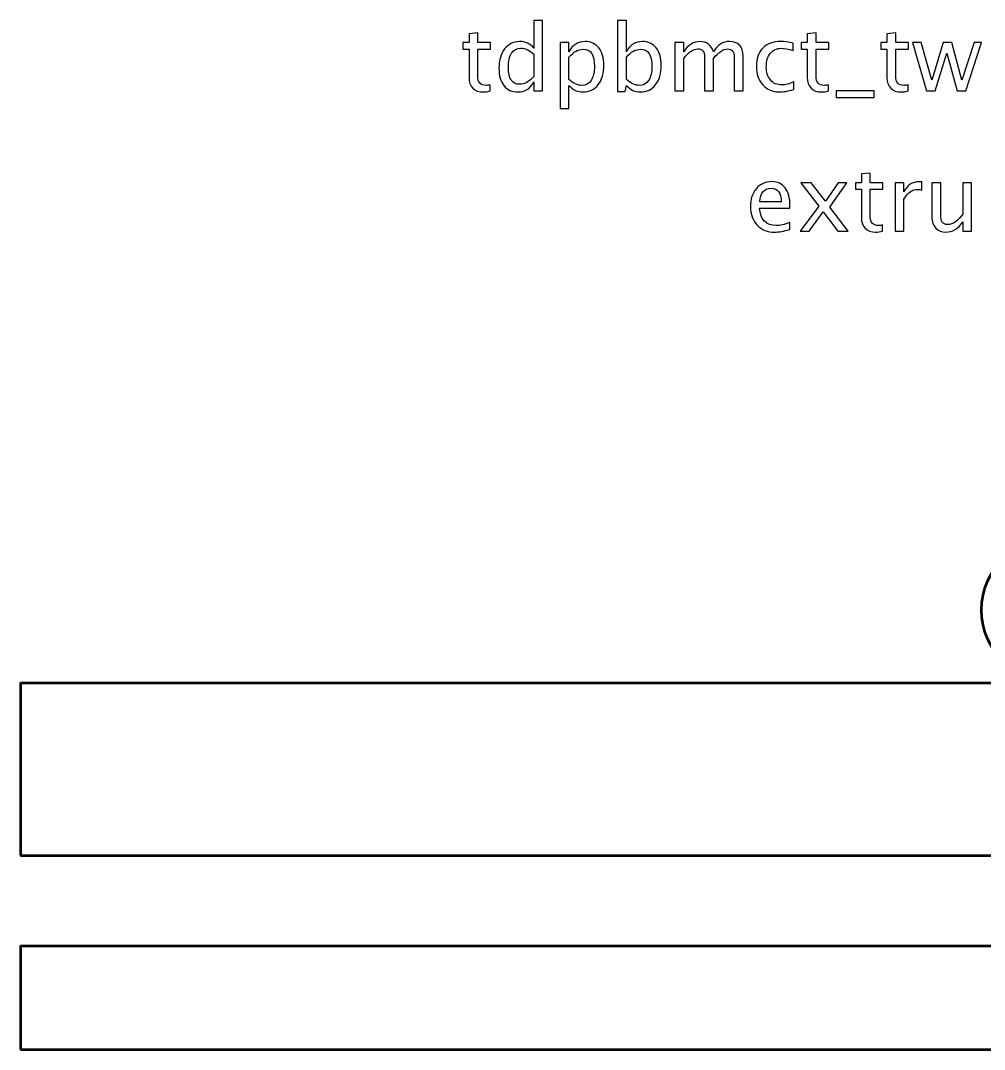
# Model space of a CAD drawing. Header units: centimetres. Extents: x -14.5 to 15.5, y -9.3 to 9.6.
# Drawn here: x -14.5 to -3.32, y -2.35 to 9.59 of the extents above; entities that cross this region are included whole.
import ezdxf

# ---------------------------------------------------------------- set-up
doc = ezdxf.new("R2010")
doc.units = ezdxf.units.CM
doc.header["$MEASUREMENT"] = 0
doc.layers.add('Layer 1', color=7, linetype='Continuous')

msp = doc.modelspace()

# ---------------------------------------------------------------- linework, layer by layer
at = {"layer": 'Layer 1', "color": 4, "lineweight": 53}
for points in [[(-14.50011, -0.09999), (15.49989, -0.09999), (15.49989, 1.90001), (-14.50011, 1.90001), (-14.50011, -0.09999)], [(-14.50011, -2.35), (15.49989, -2.35), (15.49989, -1.15), (-14.50011, -1.15), (-14.50011, -2.35)]]:
    msp.add_lwpolyline(points, close=True, dxfattribs=at)
msp.add_ellipse((-2.5, 2.75), major_axis=(0, 0.85), ratio=1, dxfattribs=at)
at = {"layer": 'Layer 1'}
for points, knots in [([(-8.54467, 8.77276), (-8.54467, 8.77276), (-8.54467, 8.87806), (-8.54467, 8.87806), (-8.54467, 8.87806), (-8.58612, 8.79939), (-8.64857, 8.76006), (-8.732, 8.76006), (-8.732, 8.76006), (-8.79974, 8.76006), (-8.85301, 8.78458), (-8.89181, 8.83379), (-8.89181, 8.83379), (-8.93062, 8.883), (-8.95002, 8.95021), (-8.95002, 9.0354), (-8.95002, 9.0354), (-8.95002, 9.12854), (-8.92797, 9.2035), (-8.88405, 9.2603), (-8.88405, 9.2603), (-8.83995, 9.31692), (-8.7821, 9.34532), (-8.71031, 9.34532), (-8.71031, 9.34532), (-8.64381, 9.34532), (-8.58841, 9.31992), (-8.54467, 9.26894), (-8.54467, 9.26894), (-8.54467, 9.26894), (-8.54467, 9.58873), (-8.54467, 9.58873), (-8.54467, 9.58873), (-8.54467, 9.58873), (-8.44307, 9.58873), (-8.44307, 9.58873), (-8.44307, 9.58873), (-8.44307, 9.58873), (-8.44307, 8.77276), (-8.44307, 8.77276), (-8.44307, 8.77276), (-8.44307, 8.77276), (-8.54467, 8.77276), (-8.54467, 8.77276)], [0, 0, 0, 0, 0.08333333, 0.08333333, 0.08333333, 0.08333333, 0.16666667, 0.16666667, 0.16666667, 0.16666667, 0.25, 0.25, 0.25, 0.25, 0.33333333, 0.33333333, 0.33333333, 0.33333333, 0.41666667, 0.41666667, 0.41666667, 0.41666667, 0.5, 0.5, 0.5, 0.5, 0.58333333, 0.58333333, 0.58333333, 0.58333333, 0.66666667, 0.66666667, 0.66666667, 0.66666667, 0.75, 0.75, 0.75, 0.75, 0.83333333, 0.83333333, 0.83333333, 0.83333333, 1, 1, 1, 1]), ([(-7.57348, 8.76641), (-7.57348, 8.76641), (-7.57348, 9.58873), (-7.57348, 9.58873), (-7.57348, 9.58873), (-7.57348, 9.58873), (-7.47188, 9.58873), (-7.47188, 9.58873), (-7.47188, 9.58873), (-7.47188, 9.58873), (-7.47188, 9.22767), (-7.47188, 9.22767), (-7.47188, 9.22767), (-7.43025, 9.30616), (-7.36764, 9.34532), (-7.28419, 9.34532), (-7.28419, 9.34532), (-7.21664, 9.34532), (-7.16354, 9.3208), (-7.12474, 9.27159), (-7.12474, 9.27159), (-7.08593, 9.22237), (-7.06653, 9.15517), (-7.06653, 9.06997), (-7.06653, 9.06997), (-7.06653, 8.97719), (-7.08858, 8.90223), (-7.1325, 8.84543), (-7.1325, 8.84543), (-7.17642, 8.78846), (-7.23428, 8.76006), (-7.3059, 8.76006), (-7.3059, 8.76006), (-7.3724, 8.76006), (-7.42778, 8.78546), (-7.47188, 8.83644), (-7.47188, 8.83644), (-7.47188, 8.83644), (-7.48423, 8.76641), (-7.48423, 8.76641), (-7.48423, 8.76641), (-7.48423, 8.76641), (-7.57348, 8.76641), (-7.57348, 8.76641)], [0, 0, 0, 0, 0.08333333, 0.08333333, 0.08333333, 0.08333333, 0.16666667, 0.16666667, 0.16666667, 0.16666667, 0.25, 0.25, 0.25, 0.25, 0.33333333, 0.33333333, 0.33333333, 0.33333333, 0.41666667, 0.41666667, 0.41666667, 0.41666667, 0.5, 0.5, 0.5, 0.5, 0.58333333, 0.58333333, 0.58333333, 0.58333333, 0.66666667, 0.66666667, 0.66666667, 0.66666667, 0.75, 0.75, 0.75, 0.75, 0.83333333, 0.83333333, 0.83333333, 0.83333333, 1, 1, 1, 1]), ([(-9.05057, 8.77294), (-9.08196, 8.76429), (-9.1093, 8.76006), (-9.13241, 8.76006), (-9.13241, 8.76006), (-9.18427, 8.76006), (-9.22466, 8.77488), (-9.25359, 8.80451), (-9.25359, 8.80451), (-9.28269, 8.83414), (-9.29716, 8.87524), (-9.29716, 8.92798), (-9.29716, 8.92798), (-9.29716, 8.92798), (-9.29716, 9.25748), (-9.29716, 9.25748), (-9.29716, 9.25748), (-9.29716, 9.25748), (-9.36736, 9.25748), (-9.36736, 9.25748), (-9.36736, 9.25748), (-9.36736, 9.25748), (-9.36736, 9.33367), (-9.36736, 9.33367), (-9.36736, 9.33367), (-9.36736, 9.33367), (-9.29716, 9.33367), (-9.29716, 9.33367), (-9.29716, 9.33367), (-9.29716, 9.33367), (-9.29716, 9.4351), (-9.29716, 9.4351), (-9.29716, 9.4351), (-9.29716, 9.4351), (-9.19556, 9.4448), (-9.19556, 9.4448), (-9.19556, 9.4448), (-9.19556, 9.4448), (-9.19556, 9.33367), (-9.19556, 9.33367), (-9.19556, 9.33367), (-9.19556, 9.33367), (-9.04845, 9.33367), (-9.04845, 9.33367), (-9.04845, 9.33367), (-9.04845, 9.33367), (-9.04845, 9.25748), (-9.04845, 9.25748), (-9.04845, 9.25748), (-9.04845, 9.25748), (-9.19556, 9.25748), (-9.19556, 9.25748), (-9.19556, 9.25748), (-9.19556, 9.25748), (-9.19556, 8.94633), (-9.19556, 8.94633), (-9.19556, 8.94633), (-9.19556, 8.87295), (-9.16363, 8.83626), (-9.09995, 8.83626), (-9.09995, 8.83626), (-9.08637, 8.83626), (-9.06997, 8.83855), (-9.05057, 8.84296), (-9.05057, 8.84296), (-9.05057, 8.84296), (-9.05057, 8.77294), (-9.05057, 8.77294)], [0, 0, 0, 0, 0.05555556, 0.05555556, 0.05555556, 0.05555556, 0.11111111, 0.11111111, 0.11111111, 0.11111111, 0.16666667, 0.16666667, 0.16666667, 0.16666667, 0.22222222, 0.22222222, 0.22222222, 0.22222222, 0.27777778, 0.27777778, 0.27777778, 0.27777778, 0.33333333, 0.33333333, 0.33333333, 0.33333333, 0.38888889, 0.38888889, 0.38888889, 0.38888889, 0.44444444, 0.44444444, 0.44444444, 0.44444444, 0.5, 0.5, 0.5, 0.5, 0.55555556, 0.55555556, 0.55555556, 0.55555556, 0.61111111, 0.61111111, 0.61111111, 0.61111111, 0.66666667, 0.66666667, 0.66666667, 0.66666667, 0.72222222, 0.72222222, 0.72222222, 0.72222222, 0.77777778, 0.77777778, 0.77777778, 0.77777778, 0.83333333, 0.83333333, 0.83333333, 0.83333333, 0.88888889, 0.88888889, 0.88888889, 0.88888889, 1, 1, 1, 1]), ([(-5.12643, 8.77294), (-5.15782, 8.76429), (-5.18516, 8.76006), (-5.20827, 8.76006), (-5.20827, 8.76006), (-5.26013, 8.76006), (-5.30052, 8.77488), (-5.32945, 8.80451), (-5.32945, 8.80451), (-5.35855, 8.83414), (-5.37302, 8.87524), (-5.37302, 8.92798), (-5.37302, 8.92798), (-5.37302, 8.92798), (-5.37302, 9.25748), (-5.37302, 9.25748), (-5.37302, 9.25748), (-5.37302, 9.25748), (-5.44322, 9.25748), (-5.44322, 9.25748), (-5.44322, 9.25748), (-5.44322, 9.25748), (-5.44322, 9.33367), (-5.44322, 9.33367), (-5.44322, 9.33367), (-5.44322, 9.33367), (-5.37302, 9.33367), (-5.37302, 9.33367), (-5.37302, 9.33367), (-5.37302, 9.33367), (-5.37302, 9.4351), (-5.37302, 9.4351), (-5.37302, 9.4351), (-5.37302, 9.4351), (-5.27142, 9.4448), (-5.27142, 9.4448), (-5.27142, 9.4448), (-5.27142, 9.4448), (-5.27142, 9.33367), (-5.27142, 9.33367), (-5.27142, 9.33367), (-5.27142, 9.33367), (-5.12431, 9.33367), (-5.12431, 9.33367), (-5.12431, 9.33367), (-5.12431, 9.33367), (-5.12431, 9.25748), (-5.12431, 9.25748), (-5.12431, 9.25748), (-5.12431, 9.25748), (-5.27142, 9.25748), (-5.27142, 9.25748), (-5.27142, 9.25748), (-5.27142, 9.25748), (-5.27142, 8.94633), (-5.27142, 8.94633), (-5.27142, 8.94633), (-5.27142, 8.87295), (-5.23949, 8.83626), (-5.17581, 8.83626), (-5.17581, 8.83626), (-5.16223, 8.83626), (-5.14583, 8.83855), (-5.12643, 8.84296), (-5.12643, 8.84296), (-5.12643, 8.84296), (-5.12643, 8.77294), (-5.12643, 8.77294)], [0, 0, 0, 0, 0.05555556, 0.05555556, 0.05555556, 0.05555556, 0.11111111, 0.11111111, 0.11111111, 0.11111111, 0.16666667, 0.16666667, 0.16666667, 0.16666667, 0.22222222, 0.22222222, 0.22222222, 0.22222222, 0.27777778, 0.27777778, 0.27777778, 0.27777778, 0.33333333, 0.33333333, 0.33333333, 0.33333333, 0.38888889, 0.38888889, 0.38888889, 0.38888889, 0.44444444, 0.44444444, 0.44444444, 0.44444444, 0.5, 0.5, 0.5, 0.5, 0.55555556, 0.55555556, 0.55555556, 0.55555556, 0.61111111, 0.61111111, 0.61111111, 0.61111111, 0.66666667, 0.66666667, 0.66666667, 0.66666667, 0.72222222, 0.72222222, 0.72222222, 0.72222222, 0.77777778, 0.77777778, 0.77777778, 0.77777778, 0.83333333, 0.83333333, 0.83333333, 0.83333333, 0.88888889, 0.88888889, 0.88888889, 0.88888889, 1, 1, 1, 1]), ([(-4.20144, 8.77294), (-4.23283, 8.76429), (-4.26017, 8.76006), (-4.28328, 8.76006), (-4.28328, 8.76006), (-4.33514, 8.76006), (-4.37553, 8.77488), (-4.40446, 8.80451), (-4.40446, 8.80451), (-4.43356, 8.83414), (-4.44803, 8.87524), (-4.44803, 8.92798), (-4.44803, 8.92798), (-4.44803, 8.92798), (-4.44803, 9.25748), (-4.44803, 9.25748), (-4.44803, 9.25748), (-4.44803, 9.25748), (-4.51823, 9.25748), (-4.51823, 9.25748), (-4.51823, 9.25748), (-4.51823, 9.25748), (-4.51823, 9.33367), (-4.51823, 9.33367), (-4.51823, 9.33367), (-4.51823, 9.33367), (-4.44803, 9.33367), (-4.44803, 9.33367), (-4.44803, 9.33367), (-4.44803, 9.33367), (-4.44803, 9.4351), (-4.44803, 9.4351), (-4.44803, 9.4351), (-4.44803, 9.4351), (-4.34643, 9.4448), (-4.34643, 9.4448), (-4.34643, 9.4448), (-4.34643, 9.4448), (-4.34643, 9.33367), (-4.34643, 9.33367), (-4.34643, 9.33367), (-4.34643, 9.33367), (-4.19932, 9.33367), (-4.19932, 9.33367), (-4.19932, 9.33367), (-4.19932, 9.33367), (-4.19932, 9.25748), (-4.19932, 9.25748), (-4.19932, 9.25748), (-4.19932, 9.25748), (-4.34643, 9.25748), (-4.34643, 9.25748), (-4.34643, 9.25748), (-4.34643, 9.25748), (-4.34643, 8.94633), (-4.34643, 8.94633), (-4.34643, 8.94633), (-4.34643, 8.87295), (-4.3145, 8.83626), (-4.25082, 8.83626), (-4.25082, 8.83626), (-4.23724, 8.83626), (-4.22084, 8.83855), (-4.20144, 8.84296), (-4.20144, 8.84296), (-4.20144, 8.84296), (-4.20144, 8.77294), (-4.20144, 8.77294)], [0, 0, 0, 0, 0.05555556, 0.05555556, 0.05555556, 0.05555556, 0.11111111, 0.11111111, 0.11111111, 0.11111111, 0.16666667, 0.16666667, 0.16666667, 0.16666667, 0.22222222, 0.22222222, 0.22222222, 0.22222222, 0.27777778, 0.27777778, 0.27777778, 0.27777778, 0.33333333, 0.33333333, 0.33333333, 0.33333333, 0.38888889, 0.38888889, 0.38888889, 0.38888889, 0.44444444, 0.44444444, 0.44444444, 0.44444444, 0.5, 0.5, 0.5, 0.5, 0.55555556, 0.55555556, 0.55555556, 0.55555556, 0.61111111, 0.61111111, 0.61111111, 0.61111111, 0.66666667, 0.66666667, 0.66666667, 0.66666667, 0.72222222, 0.72222222, 0.72222222, 0.72222222, 0.77777778, 0.77777778, 0.77777778, 0.77777778, 0.83333333, 0.83333333, 0.83333333, 0.83333333, 0.88888889, 0.88888889, 0.88888889, 0.88888889, 1, 1, 1, 1]), ([(-8.23952, 8.5685), (-8.23952, 8.5685), (-8.23952, 9.33367), (-8.23952, 9.33367), (-8.23952, 9.33367), (-8.23952, 9.33367), (-8.13792, 9.33367), (-8.13792, 9.33367), (-8.13792, 9.33367), (-8.13792, 9.33367), (-8.13792, 9.22767), (-8.13792, 9.22767), (-8.13792, 9.22767), (-8.09629, 9.30616), (-8.03368, 9.34532), (-7.95023, 9.34532), (-7.95023, 9.34532), (-7.88268, 9.34532), (-7.82958, 9.3208), (-7.79078, 9.27159), (-7.79078, 9.27159), (-7.75197, 9.22237), (-7.73257, 9.15517), (-7.73257, 9.06997), (-7.73257, 9.06997), (-7.73257, 8.97719), (-7.75462, 8.90223), (-7.79854, 8.84543), (-7.79854, 8.84543), (-7.84246, 8.78846), (-7.90032, 8.76006), (-7.97194, 8.76006), (-7.97194, 8.76006), (-8.03844, 8.76006), (-8.09382, 8.78546), (-8.13792, 8.83644), (-8.13792, 8.83644), (-8.13792, 8.83644), (-8.13792, 8.5685), (-8.13792, 8.5685), (-8.13792, 8.5685), (-8.13792, 8.5685), (-8.23952, 8.5685), (-8.23952, 8.5685)], [0, 0, 0, 0, 0.08333333, 0.08333333, 0.08333333, 0.08333333, 0.16666667, 0.16666667, 0.16666667, 0.16666667, 0.25, 0.25, 0.25, 0.25, 0.33333333, 0.33333333, 0.33333333, 0.33333333, 0.41666667, 0.41666667, 0.41666667, 0.41666667, 0.5, 0.5, 0.5, 0.5, 0.58333333, 0.58333333, 0.58333333, 0.58333333, 0.66666667, 0.66666667, 0.66666667, 0.66666667, 0.75, 0.75, 0.75, 0.75, 0.83333333, 0.83333333, 0.83333333, 0.83333333, 1, 1, 1, 1]), ([(-6.90743, 8.77276), (-6.90743, 8.77276), (-6.90743, 9.33367), (-6.90743, 9.33367), (-6.90743, 9.33367), (-6.90743, 9.33367), (-6.80583, 9.33367), (-6.80583, 9.33367), (-6.80583, 9.33367), (-6.80583, 9.33367), (-6.80583, 9.22767), (-6.80583, 9.22767), (-6.80583, 9.22767), (-6.75627, 9.30616), (-6.69277, 9.34532), (-6.61497, 9.34532), (-6.61497, 9.34532), (-6.54, 9.34532), (-6.48903, 9.30616), (-6.46186, 9.22767), (-6.46186, 9.22767), (-6.41371, 9.30686), (-6.35092, 9.34637), (-6.27383, 9.34637), (-6.27383, 9.34637), (-6.22462, 9.34637), (-6.18634, 9.33191), (-6.159, 9.30281), (-6.159, 9.30281), (-6.13166, 9.2737), (-6.11791, 9.23296), (-6.11791, 9.18057), (-6.11791, 9.18057), (-6.11791, 9.18057), (-6.11791, 8.77276), (-6.11791, 8.77276), (-6.11791, 8.77276), (-6.11791, 8.77276), (-6.21951, 8.77276), (-6.21951, 8.77276), (-6.21951, 8.77276), (-6.21951, 8.77276), (-6.21951, 9.16381), (-6.21951, 9.16381), (-6.21951, 9.16381), (-6.21951, 9.22767), (-6.24491, 9.25959), (-6.29571, 9.25959), (-6.29571, 9.25959), (-6.34845, 9.25959), (-6.40383, 9.22237), (-6.46186, 9.14776), (-6.46186, 9.14776), (-6.46186, 9.14776), (-6.46186, 8.77276), (-6.46186, 8.77276), (-6.46186, 8.77276), (-6.46186, 8.77276), (-6.56346, 8.77276), (-6.56346, 8.77276), (-6.56346, 8.77276), (-6.56346, 8.77276), (-6.56346, 9.16417), (-6.56346, 9.16417), (-6.56346, 9.16417), (-6.56346, 9.22855), (-6.58922, 9.26065), (-6.64091, 9.26065), (-6.64091, 9.26065), (-6.69224, 9.26065), (-6.74727, 9.22326), (-6.80583, 9.14829), (-6.80583, 9.14829), (-6.80583, 9.14829), (-6.80583, 8.77276), (-6.80583, 8.77276), (-6.80583, 8.77276), (-6.80583, 8.77276), (-6.90743, 8.77276), (-6.90743, 8.77276)], [0, 0, 0, 0, 0.04761905, 0.04761905, 0.04761905, 0.04761905, 0.0952381, 0.0952381, 0.0952381, 0.0952381, 0.14285714, 0.14285714, 0.14285714, 0.14285714, 0.19047619, 0.19047619, 0.19047619, 0.19047619, 0.23809524, 0.23809524, 0.23809524, 0.23809524, 0.28571429, 0.28571429, 0.28571429, 0.28571429, 0.33333333, 0.33333333, 0.33333333, 0.33333333, 0.38095238, 0.38095238, 0.38095238, 0.38095238, 0.42857143, 0.42857143, 0.42857143, 0.42857143, 0.47619048, 0.47619048, 0.47619048, 0.47619048, 0.52380952, 0.52380952, 0.52380952, 0.52380952, 0.57142857, 0.57142857, 0.57142857, 0.57142857, 0.61904762, 0.61904762, 0.61904762, 0.61904762, 0.66666667, 0.66666667, 0.66666667, 0.66666667, 0.71428571, 0.71428571, 0.71428571, 0.71428571, 0.76190476, 0.76190476, 0.76190476, 0.76190476, 0.80952381, 0.80952381, 0.80952381, 0.80952381, 0.85714286, 0.85714286, 0.85714286, 0.85714286, 0.9047619, 0.9047619, 0.9047619, 0.9047619, 1, 1, 1, 1]), ([(-5.52982, 8.78969), (-5.59562, 8.76994), (-5.65242, 8.76006), (-5.70023, 8.76006), (-5.70023, 8.76006), (-5.77607, 8.76006), (-5.83887, 8.78811), (-5.88879, 8.84402), (-5.88879, 8.84402), (-5.9387, 8.90011), (-5.96375, 8.97084), (-5.96375, 9.05604), (-5.96375, 9.05604), (-5.96375, 9.14706), (-5.93906, 9.21814), (-5.88967, 9.26894), (-5.88967, 9.26894), (-5.84028, 9.31992), (-5.77131, 9.34532), (-5.68276, 9.34532), (-5.68276, 9.34532), (-5.6392, 9.34532), (-5.59015, 9.33932), (-5.53617, 9.32732), (-5.53617, 9.32732), (-5.53617, 9.32732), (-5.53617, 9.2416), (-5.53617, 9.2416), (-5.53617, 9.2416), (-5.5935, 9.25853), (-5.64025, 9.267), (-5.67624, 9.267), (-5.67624, 9.267), (-5.72845, 9.267), (-5.77025, 9.24742), (-5.80147, 9.20844), (-5.80147, 9.20844), (-5.83269, 9.16946), (-5.84839, 9.11742), (-5.84839, 9.05251), (-5.84839, 9.05251), (-5.84839, 8.98954), (-5.83216, 8.93874), (-5.79989, 8.89976), (-5.79989, 8.89976), (-5.76761, 8.86095), (-5.72545, 8.84155), (-5.67306, 8.84155), (-5.67306, 8.84155), (-5.62666, 8.84155), (-5.57904, 8.85355), (-5.52982, 8.87753), (-5.52982, 8.87753), (-5.52982, 8.87753), (-5.52982, 8.78969), (-5.52982, 8.78969)], [0, 0, 0, 0, 0.06666667, 0.06666667, 0.06666667, 0.06666667, 0.13333333, 0.13333333, 0.13333333, 0.13333333, 0.2, 0.2, 0.2, 0.2, 0.26666667, 0.26666667, 0.26666667, 0.26666667, 0.33333333, 0.33333333, 0.33333333, 0.33333333, 0.4, 0.4, 0.4, 0.4, 0.46666667, 0.46666667, 0.46666667, 0.46666667, 0.53333333, 0.53333333, 0.53333333, 0.53333333, 0.6, 0.6, 0.6, 0.6, 0.66666667, 0.66666667, 0.66666667, 0.66666667, 0.73333333, 0.73333333, 0.73333333, 0.73333333, 0.8, 0.8, 0.8, 0.8, 0.86666667, 0.86666667, 0.86666667, 0.86666667, 1, 1, 1, 1]), ([(-3.99082, 8.77276), (-3.99082, 8.77276), (-4.15169, 9.33367), (-4.15169, 9.33367), (-4.15169, 9.33367), (-4.15169, 9.33367), (-4.05256, 9.33367), (-4.05256, 9.33367), (-4.05256, 9.33367), (-4.05256, 9.33367), (-3.92926, 8.89817), (-3.92926, 8.89817), (-3.92926, 8.89817), (-3.92926, 8.89817), (-3.79627, 9.33367), (-3.79627, 9.33367), (-3.79627, 9.33367), (-3.79627, 9.33367), (-3.69466, 9.33367), (-3.69466, 9.33367), (-3.69466, 9.33367), (-3.69466, 9.33367), (-3.57771, 8.89888), (-3.57771, 8.89888), (-3.57771, 8.89888), (-3.57771, 8.89888), (-3.43625, 9.33367), (-3.43625, 9.33367), (-3.43625, 9.33367), (-3.43625, 9.33367), (-3.34947, 9.33367), (-3.34947, 9.33367), (-3.34947, 9.33367), (-3.34947, 9.33367), (-3.53256, 8.77276), (-3.53256, 8.77276), (-3.53256, 8.77276), (-3.53256, 8.77276), (-3.63416, 8.77276), (-3.63416, 8.77276), (-3.63416, 8.77276), (-3.63416, 8.77276), (-3.75445, 9.2102), (-3.75445, 9.2102), (-3.75445, 9.2102), (-3.75445, 9.2102), (-3.88922, 8.77276), (-3.88922, 8.77276), (-3.88922, 8.77276), (-3.88922, 8.77276), (-3.99082, 8.77276), (-3.99082, 8.77276)], [0, 0, 0, 0, 0.07142857, 0.07142857, 0.07142857, 0.07142857, 0.14285714, 0.14285714, 0.14285714, 0.14285714, 0.21428571, 0.21428571, 0.21428571, 0.21428571, 0.28571429, 0.28571429, 0.28571429, 0.28571429, 0.35714286, 0.35714286, 0.35714286, 0.35714286, 0.42857143, 0.42857143, 0.42857143, 0.42857143, 0.5, 0.5, 0.5, 0.5, 0.57142857, 0.57142857, 0.57142857, 0.57142857, 0.64285714, 0.64285714, 0.64285714, 0.64285714, 0.71428571, 0.71428571, 0.71428571, 0.71428571, 0.78571429, 0.78571429, 0.78571429, 0.78571429, 0.85714286, 0.85714286, 0.85714286, 0.85714286, 1, 1, 1, 1]), ([(-8.54467, 9.19944), (-8.59741, 9.24583), (-8.64734, 9.26912), (-8.69461, 9.26912), (-8.69461, 9.26912), (-8.74118, 9.26912), (-8.77716, 9.24971), (-8.80274, 9.21073), (-8.80274, 9.21073), (-8.82831, 9.17193), (-8.84101, 9.11689), (-8.84101, 9.04563), (-8.84101, 9.04563), (-8.84101, 8.91458), (-8.79762, 8.84896), (-8.71066, 8.84896), (-8.71066, 8.84896), (-8.65422, 8.84896), (-8.59882, 8.87983), (-8.54467, 8.94139), (-8.54467, 8.94139), (-8.54467, 8.94139), (-8.54467, 9.19944), (-8.54467, 9.19944)], [0, 0, 0, 0, 0.14285714, 0.14285714, 0.14285714, 0.14285714, 0.28571429, 0.28571429, 0.28571429, 0.28571429, 0.42857143, 0.42857143, 0.42857143, 0.42857143, 0.57142857, 0.57142857, 0.57142857, 0.57142857, 0.71428571, 0.71428571, 0.71428571, 0.71428571, 1, 1, 1, 1]), ([(-8.13792, 8.90646), (-8.08553, 8.85972), (-8.03562, 8.83626), (-7.98817, 8.83626), (-7.98817, 8.83626), (-7.94141, 8.83626), (-7.90525, 8.85584), (-7.87985, 8.89482), (-7.87985, 8.89482), (-7.85428, 8.9338), (-7.84158, 8.98866), (-7.84158, 9.05957), (-7.84158, 9.05957), (-7.84158, 9.1908), (-7.88497, 9.25642), (-7.97176, 9.25642), (-7.97176, 9.25642), (-8.02856, 9.25642), (-8.08395, 9.22573), (-8.13792, 9.16417), (-8.13792, 9.16417), (-8.13792, 9.16417), (-8.13792, 8.90646), (-8.13792, 8.90646)], [0, 0, 0, 0, 0.14285714, 0.14285714, 0.14285714, 0.14285714, 0.28571429, 0.28571429, 0.28571429, 0.28571429, 0.42857143, 0.42857143, 0.42857143, 0.42857143, 0.57142857, 0.57142857, 0.57142857, 0.57142857, 0.71428571, 0.71428571, 0.71428571, 0.71428571, 1, 1, 1, 1]), ([(-7.47188, 8.90646), (-7.41949, 8.85972), (-7.36958, 8.83626), (-7.32213, 8.83626), (-7.32213, 8.83626), (-7.27537, 8.83626), (-7.23921, 8.85584), (-7.21381, 8.89482), (-7.21381, 8.89482), (-7.18824, 8.9338), (-7.17554, 8.98866), (-7.17554, 9.05957), (-7.17554, 9.05957), (-7.17554, 9.1908), (-7.21893, 9.25642), (-7.30572, 9.25642), (-7.30572, 9.25642), (-7.36252, 9.25642), (-7.41791, 9.22573), (-7.47188, 9.16417), (-7.47188, 9.16417), (-7.47188, 9.16417), (-7.47188, 8.90646), (-7.47188, 8.90646)], [0, 0, 0, 0, 0.14285714, 0.14285714, 0.14285714, 0.14285714, 0.28571429, 0.28571429, 0.28571429, 0.28571429, 0.42857143, 0.42857143, 0.42857143, 0.42857143, 0.57142857, 0.57142857, 0.57142857, 0.57142857, 0.71428571, 0.71428571, 0.71428571, 0.71428571, 1, 1, 1, 1]), ([(-5.03858, 8.69656), (-5.03858, 8.69656), (-5.03858, 8.77276), (-5.03858, 8.77276), (-5.03858, 8.77276), (-5.03858, 8.77276), (-4.5983, 8.77276), (-4.5983, 8.77276), (-4.5983, 8.77276), (-4.5983, 8.77276), (-4.5983, 8.69656), (-4.5983, 8.69656), (-4.5983, 8.69656), (-4.5983, 8.69656), (-5.03858, 8.69656), (-5.03858, 8.69656)], [0, 0, 0, 0, 0.2, 0.2, 0.2, 0.2, 0.4, 0.4, 0.4, 0.4, 0.6, 0.6, 0.6, 0.6, 1, 1, 1, 1]), ([(-4.49813, 7.14663), (-4.52952, 7.13798), (-4.55686, 7.13375), (-4.57997, 7.13375), (-4.57997, 7.13375), (-4.63183, 7.13375), (-4.67222, 7.14857), (-4.70115, 7.1782), (-4.70115, 7.1782), (-4.73025, 7.20783), (-4.74472, 7.24893), (-4.74472, 7.30167), (-4.74472, 7.30167), (-4.74472, 7.30167), (-4.74472, 7.63117), (-4.74472, 7.63117), (-4.74472, 7.63117), (-4.74472, 7.63117), (-4.81492, 7.63117), (-4.81492, 7.63117), (-4.81492, 7.63117), (-4.81492, 7.63117), (-4.81492, 7.70736), (-4.81492, 7.70736), (-4.81492, 7.70736), (-4.81492, 7.70736), (-4.74472, 7.70736), (-4.74472, 7.70736), (-4.74472, 7.70736), (-4.74472, 7.70736), (-4.74472, 7.80879), (-4.74472, 7.80879), (-4.74472, 7.80879), (-4.74472, 7.80879), (-4.64312, 7.81849), (-4.64312, 7.81849), (-4.64312, 7.81849), (-4.64312, 7.81849), (-4.64312, 7.70736), (-4.64312, 7.70736), (-4.64312, 7.70736), (-4.64312, 7.70736), (-4.49601, 7.70736), (-4.49601, 7.70736), (-4.49601, 7.70736), (-4.49601, 7.70736), (-4.49601, 7.63117), (-4.49601, 7.63117), (-4.49601, 7.63117), (-4.49601, 7.63117), (-4.64312, 7.63117), (-4.64312, 7.63117), (-4.64312, 7.63117), (-4.64312, 7.63117), (-4.64312, 7.32002), (-4.64312, 7.32002), (-4.64312, 7.32002), (-4.64312, 7.24664), (-4.61119, 7.20995), (-4.54751, 7.20995), (-4.54751, 7.20995), (-4.53393, 7.20995), (-4.51753, 7.21224), (-4.49813, 7.21665), (-4.49813, 7.21665), (-4.49813, 7.21665), (-4.49813, 7.14663), (-4.49813, 7.14663)], [0, 0, 0, 0, 0.05555556, 0.05555556, 0.05555556, 0.05555556, 0.11111111, 0.11111111, 0.11111111, 0.11111111, 0.16666667, 0.16666667, 0.16666667, 0.16666667, 0.22222222, 0.22222222, 0.22222222, 0.22222222, 0.27777778, 0.27777778, 0.27777778, 0.27777778, 0.33333333, 0.33333333, 0.33333333, 0.33333333, 0.38888889, 0.38888889, 0.38888889, 0.38888889, 0.44444444, 0.44444444, 0.44444444, 0.44444444, 0.5, 0.5, 0.5, 0.5, 0.55555556, 0.55555556, 0.55555556, 0.55555556, 0.61111111, 0.61111111, 0.61111111, 0.61111111, 0.66666667, 0.66666667, 0.66666667, 0.66666667, 0.72222222, 0.72222222, 0.72222222, 0.72222222, 0.77777778, 0.77777778, 0.77777778, 0.77777778, 0.83333333, 0.83333333, 0.83333333, 0.83333333, 0.88888889, 0.88888889, 0.88888889, 0.88888889, 1, 1, 1, 1]), ([(-5.57604, 7.16444), (-5.6443, 7.14398), (-5.7027, 7.13375), (-5.75138, 7.13375), (-5.75138, 7.13375), (-5.83446, 7.13375), (-5.90202, 7.16127), (-5.95405, 7.21612), (-5.95405, 7.21612), (-6.00608, 7.27098), (-6.03219, 7.34206), (-6.03219, 7.42955), (-6.03219, 7.42955), (-6.03219, 7.5144), (-6.00926, 7.58407), (-5.96322, 7.63857), (-5.96322, 7.63857), (-5.91718, 7.6929), (-5.85827, 7.72006), (-5.78648, 7.72006), (-5.78648, 7.72006), (-5.71857, 7.72006), (-5.666, 7.6959), (-5.62896, 7.64757), (-5.62896, 7.64757), (-5.59191, 7.59924), (-5.57339, 7.5308), (-5.57339, 7.44208), (-5.57339, 7.44208), (-5.57339, 7.44208), (-5.57392, 7.41103), (-5.57392, 7.41103), (-5.57392, 7.41103), (-5.57392, 7.41103), (-5.92847, 7.41103), (-5.92847, 7.41103), (-5.92847, 7.41103), (-5.91366, 7.27698), (-5.84822, 7.20995), (-5.73233, 7.20995), (-5.73233, 7.20995), (-5.68981, 7.20995), (-5.63778, 7.22194), (-5.57604, 7.24593), (-5.57604, 7.24593), (-5.57604, 7.24593), (-5.57604, 7.16444), (-5.57604, 7.16444)], [0, 0, 0, 0, 0.07692308, 0.07692308, 0.07692308, 0.07692308, 0.15384615, 0.15384615, 0.15384615, 0.15384615, 0.23076923, 0.23076923, 0.23076923, 0.23076923, 0.30769231, 0.30769231, 0.30769231, 0.30769231, 0.38461538, 0.38461538, 0.38461538, 0.38461538, 0.46153846, 0.46153846, 0.46153846, 0.46153846, 0.53846154, 0.53846154, 0.53846154, 0.53846154, 0.61538462, 0.61538462, 0.61538462, 0.61538462, 0.69230769, 0.69230769, 0.69230769, 0.69230769, 0.76923077, 0.76923077, 0.76923077, 0.76923077, 0.84615385, 0.84615385, 0.84615385, 0.84615385, 1, 1, 1, 1]), ([(-5.92318, 7.48723), (-5.92318, 7.48723), (-5.67552, 7.48723), (-5.67552, 7.48723), (-5.67552, 7.48723), (-5.67552, 7.59165), (-5.71451, 7.64387), (-5.7923, 7.64387), (-5.7923, 7.64387), (-5.87062, 7.64387), (-5.91419, 7.59165), (-5.92318, 7.48723)], [0, 0, 0, 0, 0.25, 0.25, 0.25, 0.25, 0.5, 0.5, 0.5, 0.5, 1, 1, 1, 1]), ([(-5.45415, 7.14645), (-5.45415, 7.14645), (-5.24055, 7.4359), (-5.24055, 7.4359), (-5.24055, 7.4359), (-5.24055, 7.4359), (-5.4478, 7.70736), (-5.4478, 7.70736), (-5.4478, 7.70736), (-5.4478, 7.70736), (-5.32662, 7.70736), (-5.32662, 7.70736), (-5.32662, 7.70736), (-5.32662, 7.70736), (-5.16293, 7.49129), (-5.16293, 7.49129), (-5.16293, 7.49129), (-5.16293, 7.49129), (-5.01476, 7.70736), (-5.01476, 7.70736), (-5.01476, 7.70736), (-5.01476, 7.70736), (-4.91545, 7.70736), (-4.91545, 7.70736), (-4.91545, 7.70736), (-4.91545, 7.70736), (-5.10948, 7.42285), (-5.10948, 7.42285), (-5.10948, 7.42285), (-5.10948, 7.42285), (-4.89852, 7.14645), (-4.89852, 7.14645), (-4.89852, 7.14645), (-4.89852, 7.14645), (-5.0197, 7.14645), (-5.0197, 7.14645), (-5.0197, 7.14645), (-5.0197, 7.14645), (-5.18869, 7.3687), (-5.18869, 7.3687), (-5.18869, 7.3687), (-5.18869, 7.3687), (-5.3522, 7.14645), (-5.3522, 7.14645), (-5.3522, 7.14645), (-5.3522, 7.14645), (-5.45415, 7.14645), (-5.45415, 7.14645)], [0, 0, 0, 0, 0.07692308, 0.07692308, 0.07692308, 0.07692308, 0.15384615, 0.15384615, 0.15384615, 0.15384615, 0.23076923, 0.23076923, 0.23076923, 0.23076923, 0.30769231, 0.30769231, 0.30769231, 0.30769231, 0.38461538, 0.38461538, 0.38461538, 0.38461538, 0.46153846, 0.46153846, 0.46153846, 0.46153846, 0.53846154, 0.53846154, 0.53846154, 0.53846154, 0.61538462, 0.61538462, 0.61538462, 0.61538462, 0.69230769, 0.69230769, 0.69230769, 0.69230769, 0.76923077, 0.76923077, 0.76923077, 0.76923077, 0.84615385, 0.84615385, 0.84615385, 0.84615385, 1, 1, 1, 1]), ([(-4.35312, 7.14645), (-4.35312, 7.14645), (-4.35312, 7.70736), (-4.35312, 7.70736), (-4.35312, 7.70736), (-4.35312, 7.70736), (-4.25152, 7.70736), (-4.25152, 7.70736), (-4.25152, 7.70736), (-4.25152, 7.70736), (-4.25152, 7.60136), (-4.25152, 7.60136), (-4.25152, 7.60136), (-4.21113, 7.67985), (-4.15257, 7.71901), (-4.07566, 7.71901), (-4.07566, 7.71901), (-4.06524, 7.71901), (-4.05431, 7.71812), (-4.04302, 7.71636), (-4.04302, 7.71636), (-4.04302, 7.71636), (-4.04302, 7.62129), (-4.04302, 7.62129), (-4.04302, 7.62129), (-4.06066, 7.62711), (-4.07619, 7.63011), (-4.0896, 7.63011), (-4.0896, 7.63011), (-4.15415, 7.63011), (-4.20813, 7.59201), (-4.25152, 7.51563), (-4.25152, 7.51563), (-4.25152, 7.51563), (-4.25152, 7.14645), (-4.25152, 7.14645), (-4.25152, 7.14645), (-4.25152, 7.14645), (-4.35312, 7.14645), (-4.35312, 7.14645)], [0, 0, 0, 0, 0.09090909, 0.09090909, 0.09090909, 0.09090909, 0.18181818, 0.18181818, 0.18181818, 0.18181818, 0.27272727, 0.27272727, 0.27272727, 0.27272727, 0.36363636, 0.36363636, 0.36363636, 0.36363636, 0.45454545, 0.45454545, 0.45454545, 0.45454545, 0.54545455, 0.54545455, 0.54545455, 0.54545455, 0.63636364, 0.63636364, 0.63636364, 0.63636364, 0.72727273, 0.72727273, 0.72727273, 0.72727273, 0.81818182, 0.81818182, 0.81818182, 0.81818182, 1, 1, 1, 1]), ([(-3.56871, 7.14645), (-3.56871, 7.14645), (-3.56871, 7.25193), (-3.56871, 7.25193), (-3.56871, 7.25193), (-3.62287, 7.17308), (-3.68867, 7.13375), (-3.76593, 7.13375), (-3.76593, 7.13375), (-3.81496, 7.13375), (-3.85394, 7.1491), (-3.88287, 7.17996), (-3.88287, 7.17996), (-3.91198, 7.21083), (-3.92644, 7.25228), (-3.92644, 7.30467), (-3.92644, 7.30467), (-3.92644, 7.30467), (-3.92644, 7.70736), (-3.92644, 7.70736), (-3.92644, 7.70736), (-3.92644, 7.70736), (-3.82484, 7.70736), (-3.82484, 7.70736), (-3.82484, 7.70736), (-3.82484, 7.70736), (-3.82484, 7.33783), (-3.82484, 7.33783), (-3.82484, 7.33783), (-3.82484, 7.29567), (-3.81867, 7.26586), (-3.8065, 7.24823), (-3.8065, 7.24823), (-3.79415, 7.23041), (-3.77369, 7.22159), (-3.74494, 7.22159), (-3.74494, 7.22159), (-3.68285, 7.22159), (-3.62392, 7.26234), (-3.56871, 7.344), (-3.56871, 7.344), (-3.56871, 7.344), (-3.56871, 7.70736), (-3.56871, 7.70736), (-3.56871, 7.70736), (-3.56871, 7.70736), (-3.46712, 7.70736), (-3.46712, 7.70736), (-3.46712, 7.70736), (-3.46712, 7.70736), (-3.46712, 7.14645), (-3.46712, 7.14645), (-3.46712, 7.14645), (-3.46712, 7.14645), (-3.56871, 7.14645), (-3.56871, 7.14645)], [0, 0, 0, 0, 0.06666667, 0.06666667, 0.06666667, 0.06666667, 0.13333333, 0.13333333, 0.13333333, 0.13333333, 0.2, 0.2, 0.2, 0.2, 0.26666667, 0.26666667, 0.26666667, 0.26666667, 0.33333333, 0.33333333, 0.33333333, 0.33333333, 0.4, 0.4, 0.4, 0.4, 0.46666667, 0.46666667, 0.46666667, 0.46666667, 0.53333333, 0.53333333, 0.53333333, 0.53333333, 0.6, 0.6, 0.6, 0.6, 0.66666667, 0.66666667, 0.66666667, 0.66666667, 0.73333333, 0.73333333, 0.73333333, 0.73333333, 0.8, 0.8, 0.8, 0.8, 0.86666667, 0.86666667, 0.86666667, 0.86666667, 1, 1, 1, 1])]:
    msp.add_open_spline(points, degree=3, knots=knots, dxfattribs=at)

doc.saveas('drawing.dxf')
